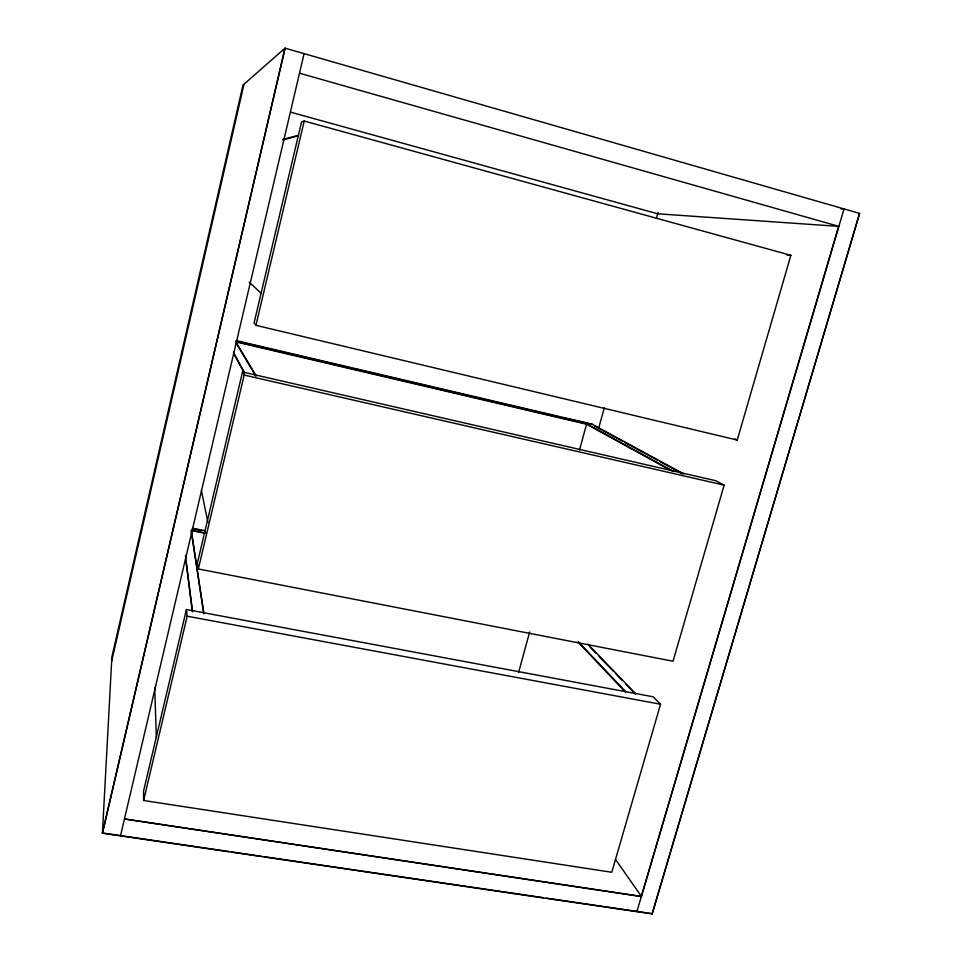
<?xml version="1.0" encoding="UTF-8"?>
<svg xmlns="http://www.w3.org/2000/svg" width="962" height="962" viewBox="0 0 962 962"><rect width="100%" height="100%" fill="white"/><g stroke="black" fill="none" stroke-linecap="round" stroke-linejoin="round"><path stroke-width="1.44" d="M120.539 835.605L304.1 53.644M102.417 833.224L111.893 656.878L242.977 85.113L285.089 48.1L102.417 833.224L652.152 913.9L859.583 213.396L285.017 48.16L102.429 832.948L228.872 851.514M111.664 661.219L243.987 84.223M186.424 609.499L143.542 791.149L143.627 800.492L611.772 872.269L660.545 704.232L653.186 696.813L186.424 609.499L187.181 616.209L143.627 800.492M242.52 371.969L197.426 562.95L198.352 568.963L673.027 661.231L724.145 485.137L715.692 480.699L242.52 371.969L244.192 375.06L198.352 568.963M255.94 325.324L304.232 121.02L790.86 255.315L737.229 440.055L255.94 325.324L254.076 322.991L301.551 121.933L304.232 121.02M518.578 672.462L529.653 632.01M579.485 450.036L586.676 423.785L235.534 341.33M236.363 340.632L592.159 424.23L585.221 423.052M598.689 428.15L604.268 407.876M656.469 218.206L658.056 212.41M641.197 897.029L838.66 226.19M652.152 913.9L859.583 213.396M299.507 73.208L838.888 226.383L657.683 213.792L290.728 112.193M282.78 139.418L298.569 135.257M282.66 139.935L298.436 135.834M840.752 208.778L844.023 208.922L636.952 911.423M786.724 254.822L790.86 255.315M231.842 851.947L261.52 856.3M264.478 856.745L543.47 897.702M546.428 898.135L651.959 913.623M641.389 896.368L124.447 818.975L641.57 896.632L615.548 859.487M187.181 616.209L660.545 704.232M192.364 528.186L205.591 530.844M193.735 528.92L201.082 530.399M191.234 530.11L205.952 533.056M192.604 530.844L204.377 533.213M244.192 375.06L724.145 485.137M236.88 342.135L586.555 424.218L671.187 470.707M237.71 341.426L243.554 342.809M246.476 343.494L268.386 348.641M271.308 349.326L284.451 352.405M287.373 353.09L350.168 367.845M353.09 368.53L431.962 387.049M434.884 387.746L477.236 397.691M480.158 398.376L559.03 416.895M561.952 417.58L583.97 422.306L673.941 471.62M734.752 438.973L737.229 440.055M592.159 424.23L683.874 473.977M594.66 426.082L622.173 441.029M624.783 442.448L657.527 460.257M660.148 461.676L682.419 473.785M249.254 282.167L261.207 293.362M587.794 644.119L635.521 693.59M589.742 646.729L595.959 653.186M599.073 656.409L613.6 671.476M615.668 673.628L621.897 680.086M626.046 684.391L635.377 694.083M578.306 641.786L625.673 691.666M578.186 642.243L625.528 692.171M236.411 342.809L256.036 375.637M236.303 343.278L255.904 376.19M233.345 352.236L244.613 372.787M233.934 354.016L244.48 373.34M201.407 490.548L207.9 522.414M191.354 530.844L203.884 613.323M191.246 531.289L203.752 613.864M185.425 555.411L192.484 611.183M185.87 560.293L192.352 611.736M154.702 687.914L156.349 737.289"/></g></svg>
